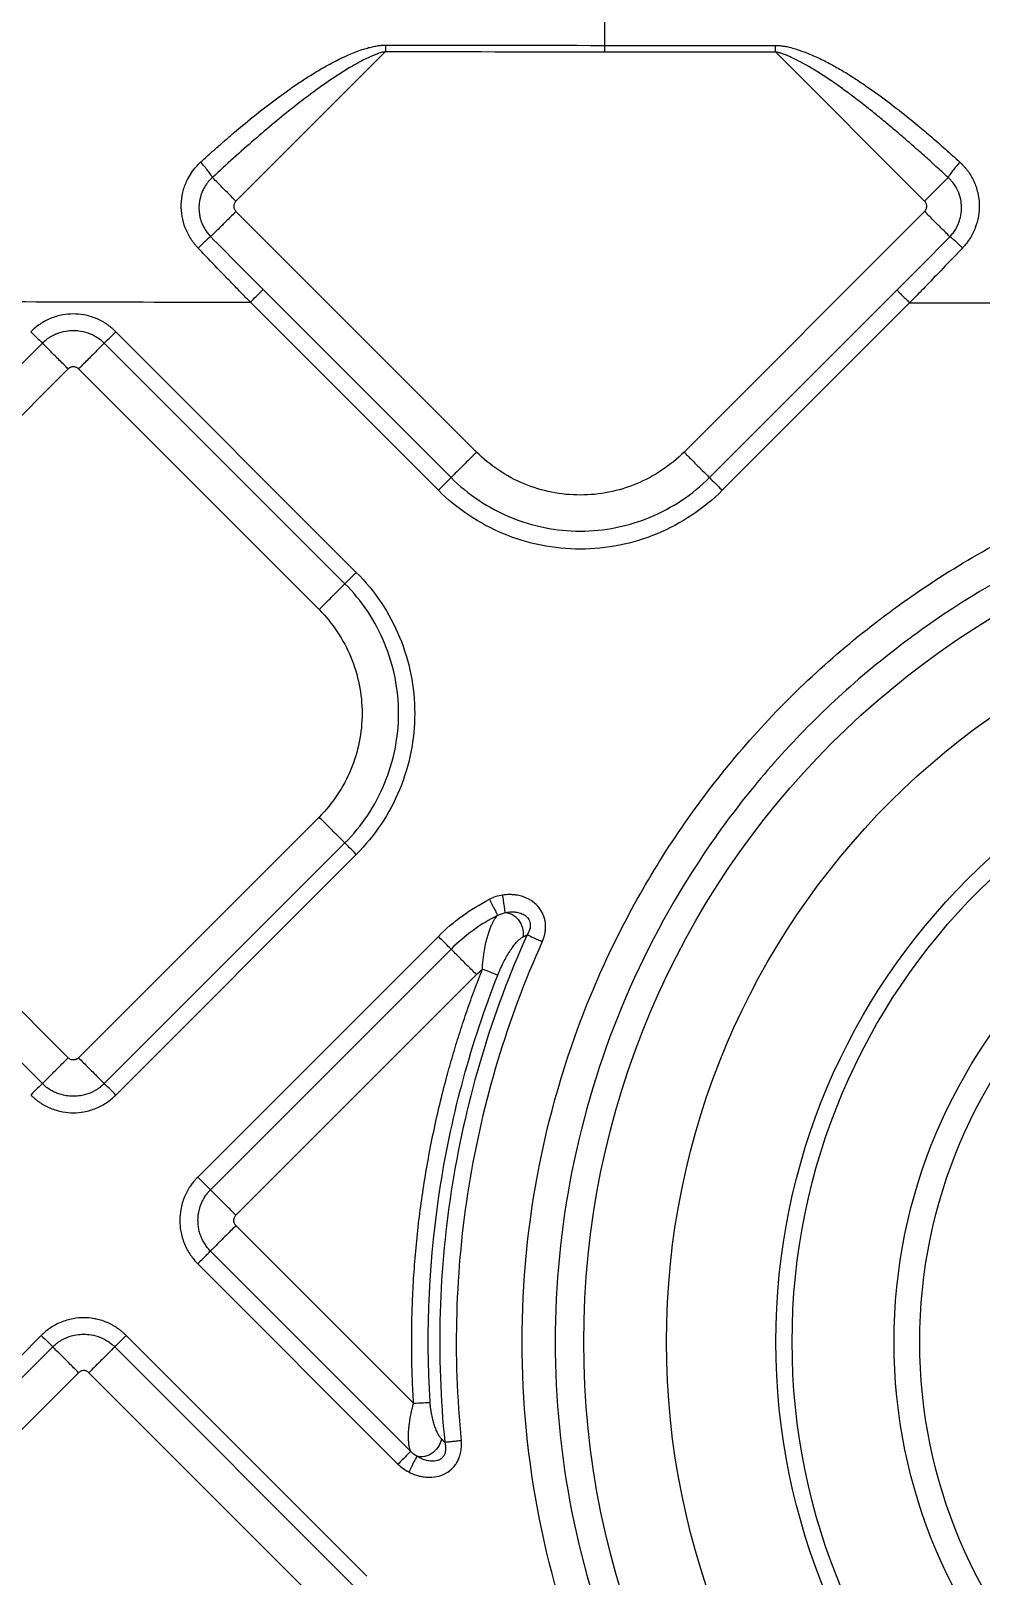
# Model space of a CAD drawing. Extents: x 525 to 609, y 649 to 778.
# Drawn here: x 568.355 to 570.957, y 700.875 to 705.105 of the extents above; entities that cross this region are included whole.
import ezdxf

# ---------------------------------------------------------------- set-up
doc = ezdxf.new("R2010")
doc.units = 0
doc.header["$MEASUREMENT"] = 0
doc.layers.add('1', color=4, linetype='Continuous')

# ---------------------------------------------------------------- blocks, each defined once
blk = doc.blocks.new('JETSETTER')
at = {"layer": '1', "color": 3, "linetype": 'Continuous', "lineweight": 25}
for p, q in [((44.1984, 35.9242), (43.789, 35.5147)), ((45.6748, 35.5147), (45.2663, 35.9233)), ((44.4478, 34.8276), (43.789, 35.4865)), ((45.6748, 35.4865), (45.016, 34.8276)), ((43.8284, 35.2379), (44.3433, 34.723)), ((43.8633, 35.2728), (44.3781, 34.7579)), ((45.0857, 34.7579), (45.5991, 35.2713)), ((45.1206, 34.723), (45.6339, 35.2364)), ((44.1186, 34.4984), (43.4599, 35.1571)), ((43.2588, 35.1259), (42.6, 34.4671)), ((44.0873, 34.4671), (43.4285, 35.1259)), ((42.6707, 34.3964), (43.3295, 35.0552)), ((43.3578, 35.0552), (44.0166, 34.3964)), ((43.3295, 33.1694), (42.6707, 33.8283)), ((44.0166, 33.8283), (43.3578, 33.1694)), ((42.6, 33.7576), (43.2588, 33.0987)), ((43.4285, 33.0987), (44.0873, 33.7576)), ((43.4599, 33.0675), (44.1186, 33.7263)), ((44.3432, 33.5017), (43.6844, 32.8428)), ((44.3781, 33.4668), (43.7193, 32.808)), ((43.789, 32.7382), (44.4478, 33.3971)), ((44.2754, 32.2236), (43.789, 32.71)), ((43.7193, 32.6402), (44.2675, 32.0919)), ((43.6844, 32.6054), (44.2327, 32.0571)), ((43.2559, 32.4092), (42.5972, 31.7504)), ((44.1471, 31.7504), (43.4884, 32.4092)), ((43.2873, 32.378), (42.6285, 31.7191)), ((44.1158, 31.7191), (43.457, 32.378)), ((42.6992, 31.6484), (43.358, 32.3073)), ((43.3863, 32.3073), (44.0451, 31.6484))]:
    blk.add_line(p, q, dxfattribs=at)
for radius in [2.3173, 2.0907, 1.7912, 1.7467, 1.4676, 1.3971]:
    blk.add_circle((47.0588, 32.3917), radius, dxfattribs=at)
for points, knots in [([(44.7992, 37.2284), (44.7992, 37.2208), (44.7992, 37.2078), (44.7992, 37.1695), (44.7992, 37.1443), (44.7991, 37.081), (44.7991, 37.0429), (44.799, 36.9539), (44.799, 36.9029), (44.7989, 36.7892), (44.7988, 36.7263), (44.7987, 36.5903), (44.7987, 36.5171), (44.7986, 36.3629), (44.7985, 36.2819), (44.7984, 36.1146), (44.7983, 36.0284), (44.7983, 35.9411)], [0, 0, 0, 0, 0.125, 0.125, 0.25, 0.25, 0.375, 0.375, 0.5, 0.5, 0.625, 0.625, 0.75, 0.75, 0.875, 0.875, 1, 1, 1, 1]), ([(43.6922, 35.6212), (43.7002, 35.6285), (43.716, 35.6429), (43.7396, 35.6639), (43.7624, 35.6839), (43.7847, 35.703), (43.8192, 35.7321), (43.8659, 35.7696), (43.9168, 35.8076), (43.9576, 35.836), (43.9896, 35.857), (44.0215, 35.8764), (44.0573, 35.8962), (44.0944, 35.9144), (44.1262, 35.927), (44.1484, 35.9338), (44.1622, 35.9374), (44.1751, 35.9399), (44.1871, 35.9415), (44.1948, 35.9417), (44.1985, 35.9418)], [0, 0, 0, 0, 0.053572, 0.105355, 0.155341, 0.203523, 0.249897, 0.378423, 0.499693, 0.564606, 0.624735, 0.68891, 0.749711, 0.827045, 0.892648, 0.917797, 0.941024, 0.962401, 0.982019, 1, 1, 1, 1]), ([(44.1984, 35.9242), (44.1965, 35.9238), (44.1926, 35.9229), (44.1866, 35.9213), (44.1798, 35.9191), (44.172, 35.9162), (44.1607, 35.9117), (44.1465, 35.9053), (44.1255, 35.8946), (44.0986, 35.8793), (44.0584, 35.854), (44.0071, 35.8183), (43.9498, 35.7747), (43.8929, 35.7285), (43.8381, 35.6818), (43.7816, 35.6319), (43.7438, 35.5971), (43.7244, 35.5793)], [0, 0, 0, 0, 0.009884, 0.020309, 0.031294, 0.045973, 0.062635, 0.092815, 0.125099, 0.182189, 0.250149, 0.3663, 0.50014, 0.616836, 0.739019, 0.866728, 1, 1, 1, 1]), ([(45.2663, 35.9409), (45.2683, 35.9409), (45.2723, 35.9408), (45.2784, 35.9404), (45.2846, 35.9397), (45.2911, 35.9388), (45.2976, 35.9375), (45.3078, 35.9353), (45.3224, 35.9312), (45.3461, 35.923), (45.3759, 35.9109), (45.4095, 35.8946), (45.4429, 35.8761), (45.4745, 35.8568), (45.5063, 35.8356), (45.5472, 35.8071), (45.5983, 35.7691), (45.6499, 35.7276), (45.6945, 35.6898), (45.7326, 35.6565), (45.7583, 35.6331), (45.7716, 35.6211)], [0, 0, 0, 0, 0.009685, 0.019647, 0.029907, 0.040483, 0.051391, 0.062648, 0.091766, 0.12566, 0.186306, 0.250166, 0.310384, 0.375206, 0.433978, 0.500276, 0.622458, 0.750072, 0.828443, 0.911762, 1, 1, 1, 1]), ([(45.7393, 35.5793), (45.7282, 35.5895), (45.7063, 35.6096), (45.6736, 35.6392), (45.6413, 35.6678), (45.6096, 35.6953), (45.5783, 35.7218), (45.5475, 35.7473), (45.5154, 35.773), (45.4829, 35.7981), (45.4486, 35.8236), (45.415, 35.8473), (45.3826, 35.8684), (45.3531, 35.8859), (45.3295, 35.8986), (45.3107, 35.9079), (45.2976, 35.9137), (45.2862, 35.9179), (45.2762, 35.9211), (45.2695, 35.9226), (45.2663, 35.9233)], [0, 0, 0, 0, 0.076643, 0.151531, 0.22467, 0.296068, 0.36573, 0.433664, 0.499879, 0.575699, 0.642778, 0.717909, 0.785592, 0.839985, 0.892543, 0.921853, 0.946425, 0.965444, 0.983281, 1, 1, 1, 1]), ([(43.6851, 35.3863), (43.6833, 35.3883), (43.6796, 35.3923), (43.6744, 35.3987), (43.6695, 35.4053), (43.6634, 35.4144), (43.6566, 35.4264), (43.6478, 35.4464), (43.6405, 35.4728), (43.6383, 35.5056), (43.6424, 35.5382), (43.6518, 35.5657), (43.6638, 35.5881), (43.6746, 35.6028), (43.6842, 35.6137), (43.6895, 35.6187), (43.6922, 35.6212)], [0, 0, 0, 0, 0.031103, 0.062263, 0.09356, 0.125072, 0.187605, 0.249921, 0.374935, 0.499651, 0.624642, 0.74946, 0.832937, 0.916333, 0.958255, 1, 1, 1, 1]), ([(43.7244, 35.5793), (43.7235, 35.5813), (43.722, 35.5838), (43.718, 35.5899), (43.7154, 35.5935), (43.7094, 35.6013), (43.706, 35.6054), (43.6991, 35.6136), (43.6955, 35.6175), (43.6922, 35.6212)], [0, 0, 0, 0, 0.25, 0.25, 0.5, 0.5, 0.75, 0.75, 1, 1, 1, 1]), ([(45.7716, 35.6211), (45.7682, 35.6175), (45.7647, 35.6135), (45.7578, 35.6054), (45.7544, 35.6012), (45.7484, 35.5935), (45.7458, 35.5899), (45.7417, 35.5837), (45.7403, 35.5812), (45.7393, 35.5793)], [0, 0, 0, 0, 0.25, 0.25, 0.5, 0.5, 0.75, 0.75, 1, 1, 1, 1]), ([(45.7716, 35.6211), (45.7736, 35.6193), (45.7775, 35.6156), (45.7831, 35.6096), (45.7884, 35.6034), (45.795, 35.5948), (45.8025, 35.5834), (45.8125, 35.5641), (45.8213, 35.5383), (45.8255, 35.5058), (45.8233, 35.4731), (45.816, 35.4466), (45.8072, 35.4265), (45.8, 35.4138), (45.7928, 35.4032), (45.7861, 35.3945), (45.7811, 35.3891), (45.7787, 35.3864)], [0, 0, 0, 0, 0.03114, 0.062314, 0.093596, 0.125064, 0.187615, 0.249902, 0.374876, 0.499615, 0.624567, 0.749416, 0.812105, 0.874475, 0.916485, 0.958263, 1, 1, 1, 1]), ([(43.7244, 35.5793), (43.723, 35.578), (43.7198, 35.575), (43.7147, 35.5696), (43.709, 35.5626), (43.7031, 35.5537), (43.6956, 35.5395), (43.6896, 35.5211), (43.6874, 35.502), (43.6878, 35.4868), (43.6896, 35.4742), (43.6927, 35.4618), (43.6973, 35.4498), (43.7033, 35.4382), (43.7107, 35.4271), (43.7167, 35.4205), (43.7198, 35.4172)], [0, 0, 0, 0, 0.031899, 0.072997, 0.123194, 0.182463, 0.25087, 0.389498, 0.500289, 0.570006, 0.640049, 0.710499, 0.781481, 0.853189, 0.925902, 1, 1, 1, 1]), ([(43.789, 35.5147), (43.783, 35.5208), (43.7766, 35.5272), (43.7638, 35.5399), (43.7575, 35.5463), (43.7457, 35.5581), (43.7402, 35.5636), (43.731, 35.5728), (43.7272, 35.5766), (43.7244, 35.5793)], [0, 0, 0, 0, 0.25, 0.25, 0.5, 0.5, 0.75, 0.75, 1, 1, 1, 1]), ([(45.7393, 35.5793), (45.7365, 35.5765), (45.7328, 35.5727), (45.7235, 35.5635), (45.7181, 35.558), (45.7063, 35.5462), (45.6999, 35.5399), (45.6872, 35.5271), (45.6808, 35.5208), (45.6748, 35.5147)], [0, 0, 0, 0, 0.25, 0.25, 0.5, 0.5, 0.75, 0.75, 1, 1, 1, 1]), ([(45.744, 35.4172), (45.7456, 35.4189), (45.7487, 35.4221), (45.7529, 35.4273), (45.7568, 35.4327), (45.7603, 35.4382), (45.7635, 35.4439), (45.7663, 35.4498), (45.7688, 35.4558), (45.7709, 35.4619), (45.7726, 35.468), (45.774, 35.4743), (45.7751, 35.4806), (45.7758, 35.4869), (45.7761, 35.4933), (45.7761, 35.5041), (45.7741, 35.5211), (45.7679, 35.5404), (45.7594, 35.556), (45.752, 35.5662), (45.7453, 35.5737), (45.7411, 35.5776), (45.7393, 35.5793)], [0, 0, 0, 0, 0.037088, 0.073812, 0.11023, 0.146389, 0.182334, 0.218101, 0.253721, 0.289222, 0.324623, 0.359943, 0.395195, 0.43039, 0.465536, 0.50064, 0.609653, 0.749925, 0.834498, 0.904369, 0.95959, 1, 1, 1, 1]), ([(43.789, 35.5147), (43.7884, 35.5141), (43.7872, 35.5128), (43.7858, 35.5106), (43.7844, 35.5079), (43.7834, 35.5045), (43.783, 35.5006), (43.7834, 35.4967), (43.7846, 35.4929), (43.7864, 35.4894), (43.7881, 35.4874), (43.789, 35.4865)], [0, 0, 0, 0, 0.083478, 0.166388, 0.250171, 0.374789, 0.500105, 0.62472, 0.750039, 0.874841, 1, 1, 1, 1]), ([(45.6748, 35.4865), (45.6754, 35.4871), (45.6766, 35.4884), (45.678, 35.4906), (45.6794, 35.4933), (45.6804, 35.4967), (45.6808, 35.5006), (45.6804, 35.5045), (45.6793, 35.5083), (45.6774, 35.5118), (45.6757, 35.5138), (45.6748, 35.5147)], [0, 0, 0, 0, 0.083478, 0.166388, 0.250171, 0.374789, 0.500105, 0.62472, 0.750039, 0.874841, 1, 1, 1, 1]), ([(43.789, 35.4865), (43.781, 35.4784), (43.7729, 35.4704), (43.7577, 35.4552), (43.7506, 35.4481), (43.7381, 35.4356), (43.7327, 35.4302), (43.7244, 35.4218), (43.7214, 35.4188), (43.7198, 35.4172)], [0, 0, 0, 0, 0.25, 0.25, 0.5, 0.5, 0.75, 0.75, 1, 1, 1, 1]), ([(45.744, 35.4172), (45.7424, 35.4189), (45.7394, 35.4219), (45.7311, 35.4302), (45.7257, 35.4356), (45.7132, 35.4481), (45.7061, 35.4552), (45.6909, 35.4704), (45.6829, 35.4784), (45.6748, 35.4865)], [0, 0, 0, 0, 0.25, 0.25, 0.5, 0.5, 0.75, 0.75, 1, 1, 1, 1]), ([(43.7198, 35.4172), (43.7188, 35.4167), (43.7173, 35.4156), (43.713, 35.4121), (43.7102, 35.4097), (43.7038, 35.4039), (43.7001, 35.4006), (43.6926, 35.3935), (43.6888, 35.3898), (43.6851, 35.3863)], [0, 0, 0, 0, 0.25, 0.25, 0.5, 0.5, 0.75, 0.75, 1, 1, 1, 1]), ([(45.7787, 35.3864), (45.775, 35.3899), (45.7712, 35.3936), (45.7637, 35.4006), (45.76, 35.404), (45.7536, 35.4097), (45.7508, 35.4121), (45.7465, 35.4156), (45.745, 35.4167), (45.744, 35.4172)], [0, 0, 0, 0, 0.25, 0.25, 0.5, 0.5, 0.75, 0.75, 1, 1, 1, 1]), ([(43.8284, 35.2379), (43.8215, 35.2449), (43.8067, 35.2602), (43.7827, 35.2849), (43.749, 35.3197), (43.7161, 35.3539), (43.6924, 35.3787), (43.6851, 35.3863)], [0, 0, 0, 0, 0.143, 0.309615, 0.500004, 0.848018, 1, 1, 1, 1]), ([(45.7787, 35.3864), (45.7713, 35.3786), (45.7473, 35.3535), (45.7099, 35.3147), (45.669, 35.2724), (45.6448, 35.2475), (45.6339, 35.2364)], [0, 0, 0, 0, 0.15394, 0.499998, 0.776797, 1, 1, 1, 1]), ([(43.8284, 35.2379), (43.8322, 35.2417), (43.8363, 35.2457), (43.8441, 35.2536), (43.8479, 35.2574), (43.8545, 35.264), (43.8573, 35.2668), (43.8613, 35.2708), (43.8626, 35.2721), (43.8633, 35.2728)], [0, 0, 0, 0, 0.25, 0.25, 0.5, 0.5, 0.75, 0.75, 1, 1, 1, 1]), ([(45.5991, 35.2713), (45.5997, 35.2706), (45.601, 35.2693), (45.605, 35.2653), (45.6078, 35.2625), (45.6144, 35.2559), (45.6182, 35.2521), (45.6261, 35.2443), (45.6301, 35.2402), (45.6339, 35.2364)], [0, 0, 0, 0, 0.25, 0.25, 0.5, 0.5, 0.75, 0.75, 1, 1, 1, 1]), ([(43.4599, 35.1571), (43.458, 35.159), (43.4543, 35.1626), (43.4483, 35.1678), (43.4421, 35.1728), (43.4356, 35.1775), (43.4287, 35.1819), (43.4216, 35.186), (43.4142, 35.1897), (43.3983, 35.1969), (43.3748, 35.2038), (43.3435, 35.2066), (43.3123, 35.2038), (43.2861, 35.196), (43.2655, 35.1861), (43.2515, 35.1775), (43.2387, 35.168), (43.2311, 35.1607), (43.2274, 35.1571)], [0, 0, 0, 0, 0.030283, 0.060815, 0.091621, 0.122727, 0.154155, 0.18593, 0.218076, 0.250613, 0.387935, 0.50022, 0.613211, 0.749546, 0.814895, 0.878303, 0.939947, 1, 1, 1, 1]), ([(43.2274, 35.1571), (43.2335, 35.151), (43.2401, 35.1445), (43.2514, 35.1333), (43.256, 35.1288), (43.2588, 35.1259)], [0, 0, 0, 0, 0.5, 0.5, 1, 1, 1, 1]), ([(43.2588, 35.1259), (43.2604, 35.1274), (43.2636, 35.1306), (43.269, 35.1351), (43.2751, 35.1396), (43.282, 35.144), (43.2896, 35.1482), (43.3031, 35.1543), (43.3213, 35.1594), (43.3436, 35.1612), (43.366, 35.1594), (43.3856, 35.1539), (43.4015, 35.1464), (43.412, 35.1399), (43.4209, 35.1331), (43.4261, 35.1282), (43.4285, 35.1259)], [0, 0, 0, 0, 0.034707, 0.072248, 0.112595, 0.155737, 0.201682, 0.250449, 0.393045, 0.50003, 0.606972, 0.74961, 0.821642, 0.887377, 0.946846, 1, 1, 1, 1]), ([(43.4285, 35.1259), (43.4313, 35.1288), (43.4359, 35.1333), (43.4472, 35.1445), (43.4538, 35.151), (43.4599, 35.1571)], [0, 0, 0, 0, 0.5, 0.5, 1, 1, 1, 1]), ([(43.3295, 35.0552), (43.3203, 35.0644), (43.3112, 35.0735), (43.2943, 35.0905), (43.2865, 35.0983), (43.2734, 35.1113), (43.2681, 35.1166), (43.2609, 35.1238), (43.259, 35.1258), (43.2588, 35.1259)], [0, 0, 0, 0, 0.25, 0.25, 0.5, 0.5, 0.75, 0.75, 1, 1, 1, 1]), ([(43.4285, 35.1259), (43.4283, 35.1258), (43.4264, 35.1238), (43.4191, 35.1166), (43.4139, 35.1113), (43.4008, 35.0983), (43.393, 35.0905), (43.3761, 35.0735), (43.3669, 35.0644), (43.3578, 35.0552)], [0, 0, 0, 0, 0.25, 0.25, 0.5, 0.5, 0.75, 0.75, 1, 1, 1, 1]), ([(43.3578, 35.0552), (43.3571, 35.0558), (43.3559, 35.057), (43.3537, 35.0585), (43.3509, 35.0598), (43.3476, 35.0608), (43.3436, 35.0612), (43.3397, 35.0608), (43.336, 35.0597), (43.3324, 35.0579), (43.3305, 35.0561), (43.3295, 35.0552)], [0, 0, 0, 0, 0.083478, 0.166388, 0.250171, 0.374789, 0.500105, 0.62472, 0.750039, 0.874841, 1, 1, 1, 1]), ([(44.5726, 32.3917), (44.5726, 32.2289), (44.5886, 32.0662), (44.6521, 31.747), (44.6995, 31.5906), (44.8241, 31.2899), (44.9012, 31.1457), (45.082, 30.8751), (45.1857, 30.7487), (45.4158, 30.5186), (45.5422, 30.4148), (45.8128, 30.234), (45.957, 30.1569), (46.2577, 30.0324), (46.4142, 29.9849), (46.7334, 29.9214), (46.8961, 29.9054), (47.2215, 29.9054), (47.3842, 29.9214), (47.7034, 29.9849), (47.8599, 30.0324), (48.1606, 30.1569), (48.3048, 30.234), (48.5754, 30.4148), (48.7018, 30.5186), (48.9319, 30.7487), (49.0356, 30.8751), (49.2164, 31.1457), (49.2935, 31.2899), (49.4181, 31.5906), (49.4655, 31.747), (49.529, 32.0662), (49.545, 32.2289), (49.545, 32.5544), (49.529, 32.7171), (49.4655, 33.0363), (49.4181, 33.1928), (49.2935, 33.4934), (49.2164, 33.6376), (49.0356, 33.9082), (48.9319, 34.0346), (48.7018, 34.2648), (48.5754, 34.3685), (48.3048, 34.5493), (48.1606, 34.6264), (47.8599, 34.7509), (47.7034, 34.7984), (47.3842, 34.8619), (47.2215, 34.8779), (46.8961, 34.8779), (46.7334, 34.8619), (46.4142, 34.7984), (46.2577, 34.7509), (45.957, 34.6264), (45.8128, 34.5493), (45.5422, 34.3685), (45.4158, 34.2648), (45.1857, 34.0346), (45.082, 33.9082), (44.9012, 33.6376), (44.8241, 33.4934), (44.6995, 33.1928), (44.6521, 33.0363), (44.5886, 32.7171), (44.5726, 32.5544), (44.5726, 32.3917)], [0, 0, 0, 0, 0.03125, 0.03125, 0.0625, 0.0625, 0.09375, 0.09375, 0.125, 0.125, 0.15625, 0.15625, 0.1875, 0.1875, 0.21875, 0.21875, 0.25, 0.25, 0.28125, 0.28125, 0.3125, 0.3125, 0.34375, 0.34375, 0.375, 0.375, 0.40625, 0.40625, 0.4375, 0.4375, 0.46875, 0.46875, 0.5, 0.5, 0.53125, 0.53125, 0.5625, 0.5625, 0.59375, 0.59375, 0.625, 0.625, 0.65625, 0.65625, 0.6875, 0.6875, 0.71875, 0.71875, 0.75, 0.75, 0.78125, 0.78125, 0.8125, 0.8125, 0.84375, 0.84375, 0.875, 0.875, 0.90625, 0.90625, 0.9375, 0.9375, 0.96875, 0.96875, 1, 1, 1, 1]), ([(44.4478, 34.8276), (44.4396, 34.8194), (44.4313, 34.8111), (44.4158, 34.7956), (44.4085, 34.7883), (44.3959, 34.7757), (44.3905, 34.7703), (44.3823, 34.7621), (44.3795, 34.7593), (44.3781, 34.7579)], [0, 0, 0, 0, 0.25, 0.25, 0.5, 0.5, 0.75, 0.75, 1, 1, 1, 1]), ([(45.016, 34.8276), (44.9788, 34.7904), (44.9342, 34.7607), (44.8371, 34.7204), (44.7845, 34.71), (44.6793, 34.71), (44.6268, 34.7204), (44.5296, 34.7607), (44.485, 34.7904), (44.4478, 34.8276)], [0, 0, 0, 0, 0.25, 0.25, 0.5, 0.5, 0.75, 0.75, 1, 1, 1, 1]), ([(45.016, 34.8276), (45.0242, 34.8194), (45.0325, 34.8111), (45.048, 34.7956), (45.0553, 34.7883), (45.0679, 34.7757), (45.0733, 34.7703), (45.0815, 34.7621), (45.0843, 34.7593), (45.0857, 34.7579)], [0, 0, 0, 0, 0.25, 0.25, 0.5, 0.5, 0.75, 0.75, 1, 1, 1, 1]), ([(49.4544, 32.3917), (49.4544, 32.2349), (49.439, 32.0781), (49.3778, 31.7705), (49.3321, 31.6198), (49.2121, 31.33), (49.1378, 31.1911), (48.9636, 30.9304), (48.8636, 30.8086), (48.6419, 30.5868), (48.5201, 30.4869), (48.2594, 30.3127), (48.1204, 30.2384), (47.8307, 30.1184), (47.6799, 30.0727), (47.3724, 30.0115), (47.2156, 29.996), (46.902, 29.996), (46.7452, 30.0115), (46.4377, 30.0727), (46.2869, 30.1184), (45.9972, 30.2384), (45.8582, 30.3127), (45.5975, 30.4869), (45.4757, 30.5868), (45.254, 30.8086), (45.154, 30.9304), (44.9798, 31.1911), (44.9055, 31.33), (44.7855, 31.6198), (44.7398, 31.7705), (44.6786, 32.0781), (44.6632, 32.2349), (44.6632, 32.5484), (44.6786, 32.7052), (44.7398, 33.0128), (44.7855, 33.1636), (44.9055, 33.4533), (44.9798, 33.5922), (45.154, 33.853), (45.254, 33.9747), (45.4757, 34.1965), (45.5975, 34.2964), (45.8582, 34.4706), (45.9972, 34.5449), (46.2869, 34.6649), (46.4377, 34.7106), (46.7452, 34.7718), (46.902, 34.7873), (47.2156, 34.7873), (47.3724, 34.7718), (47.6799, 34.7106), (47.8307, 34.6649), (48.1204, 34.5449), (48.2594, 34.4706), (48.5201, 34.2964), (48.6419, 34.1965), (48.8636, 33.9747), (48.9636, 33.853), (49.1378, 33.5922), (49.2121, 33.4533), (49.3321, 33.1636), (49.3778, 33.0128), (49.439, 32.7052), (49.4544, 32.5484), (49.4544, 32.3917)], [0, 0, 0, 0, 0.03125, 0.03125, 0.0625, 0.0625, 0.09375, 0.09375, 0.125, 0.125, 0.15625, 0.15625, 0.1875, 0.1875, 0.21875, 0.21875, 0.25, 0.25, 0.28125, 0.28125, 0.3125, 0.3125, 0.34375, 0.34375, 0.375, 0.375, 0.40625, 0.40625, 0.4375, 0.4375, 0.46875, 0.46875, 0.5, 0.5, 0.53125, 0.53125, 0.5625, 0.5625, 0.59375, 0.59375, 0.625, 0.625, 0.65625, 0.65625, 0.6875, 0.6875, 0.71875, 0.71875, 0.75, 0.75, 0.78125, 0.78125, 0.8125, 0.8125, 0.84375, 0.84375, 0.875, 0.875, 0.90625, 0.90625, 0.9375, 0.9375, 0.96875, 0.96875, 1, 1, 1, 1]), ([(44.3781, 34.7579), (44.3767, 34.7565), (44.3724, 34.7522), (44.3598, 34.7396), (44.3515, 34.7313), (44.3433, 34.723)], [0, 0, 0, 0, 0.5, 0.5, 1, 1, 1, 1]), ([(44.3781, 34.7579), (44.4244, 34.7116), (44.4799, 34.6745), (44.6009, 34.6244), (44.6664, 34.6114), (44.7974, 34.6114), (44.8629, 34.6244), (44.9839, 34.6745), (45.0394, 34.7116), (45.0857, 34.7579)], [0, 0, 0, 0, 0.25, 0.25, 0.5, 0.5, 0.75, 0.75, 1, 1, 1, 1]), ([(45.0857, 34.7579), (45.0871, 34.7565), (45.0914, 34.7522), (45.1041, 34.7396), (45.1123, 34.7313), (45.1206, 34.723)], [0, 0, 0, 0, 0.5, 0.5, 1, 1, 1, 1]), ([(45.1206, 34.723), (45.0697, 34.6722), (45.0087, 34.6314), (44.8758, 34.5764), (44.8039, 34.5621), (44.66, 34.5621), (44.588, 34.5764), (44.4551, 34.6314), (44.3941, 34.6722), (44.3433, 34.723)], [0, 0, 0, 0, 0.25, 0.25, 0.5, 0.5, 0.75, 0.75, 1, 1, 1, 1]), ([(44.0873, 34.4671), (44.0903, 34.4701), (44.0948, 34.4746), (44.1058, 34.4856), (44.1122, 34.492), (44.1186, 34.4984)], [0, 0, 0, 0, 0.5, 0.5, 1, 1, 1, 1]), ([(44.1186, 34.4984), (44.1691, 34.4479), (44.2096, 34.3873), (44.2643, 34.2552), (44.2785, 34.1838), (44.2785, 34.0409), (44.2643, 33.9694), (44.2096, 33.8374), (44.1691, 33.7768), (44.1186, 33.7263)], [0, 0, 0, 0, 0.25, 0.25, 0.5, 0.5, 0.75, 0.75, 1, 1, 1, 1]), ([(44.0166, 34.3964), (44.0258, 34.4056), (44.0349, 34.4147), (44.0519, 34.4316), (44.0596, 34.4394), (44.0727, 34.4525), (44.078, 34.4578), (44.0852, 34.465), (44.0872, 34.4669), (44.0873, 34.4671)], [0, 0, 0, 0, 0.25, 0.25, 0.5, 0.5, 0.75, 0.75, 1, 1, 1, 1]), ([(44.0873, 33.7576), (44.1338, 33.804), (44.1709, 33.8597), (44.2212, 33.981), (44.2343, 34.0467), (44.2343, 34.178), (44.2212, 34.2437), (44.1709, 34.365), (44.1338, 34.4207), (44.0873, 34.4671)], [0, 0, 0, 0, 0.25, 0.25, 0.5, 0.5, 0.75, 0.75, 1, 1, 1, 1]), ([(44.0166, 34.3964), (44.0538, 34.3592), (44.0836, 34.3147), (44.1238, 34.2175), (44.1343, 34.1649), (44.1343, 34.0597), (44.1238, 34.0072), (44.0836, 33.91), (44.0538, 33.8655), (44.0166, 33.8283)], [0, 0, 0, 0, 0.25, 0.25, 0.5, 0.5, 0.75, 0.75, 1, 1, 1, 1]), ([(44.0873, 33.7576), (44.0872, 33.7577), (44.0852, 33.7597), (44.078, 33.7669), (44.0727, 33.7722), (44.0596, 33.7852), (44.0519, 33.793), (44.0349, 33.81), (44.0258, 33.8191), (44.0166, 33.8283)], [0, 0, 0, 0, 0.25, 0.25, 0.5, 0.5, 0.75, 0.75, 1, 1, 1, 1]), ([(44.1186, 33.7263), (44.1122, 33.7327), (44.1058, 33.7391), (44.0948, 33.75), (44.0903, 33.7546), (44.0873, 33.7576)], [0, 0, 0, 0, 0.5, 0.5, 1, 1, 1, 1]), ([(44.4833, 33.6032), (44.4858, 33.5984), (44.4884, 33.5933), (44.4934, 33.5834), (44.4958, 33.5786), (44.5, 33.5703), (44.5018, 33.5668), (44.5044, 33.5617), (44.5052, 33.5601), (44.5056, 33.5593)], [0, 0, 0, 0, 0.25, 0.25, 0.5, 0.5, 0.75, 0.75, 1, 1, 1, 1]), ([(44.6278, 33.4875), (44.6287, 33.4895), (44.6303, 33.4933), (44.6322, 33.4986), (44.6336, 33.5031), (44.6345, 33.5069), (44.6351, 33.5098), (44.6363, 33.516), (44.6373, 33.5254), (44.6366, 33.5427), (44.6309, 33.5636), (44.6168, 33.5849), (44.5966, 33.6016), (44.5757, 33.611), (44.5578, 33.6148), (44.5446, 33.6161), (44.5325, 33.6163), (44.5239, 33.6153), (44.5197, 33.6148)], [0, 0, 0, 0, 0.032008, 0.059116, 0.081724, 0.100136, 0.114575, 0.125204, 0.191787, 0.250024, 0.37441, 0.499093, 0.61176, 0.749042, 0.825478, 0.874367, 0.939813, 1, 1, 1, 1]), ([(44.5265, 33.5668), (44.5263, 33.568), (44.526, 33.5701), (44.5252, 33.576), (44.5246, 33.5798), (44.5234, 33.5888), (44.5227, 33.5939), (44.5212, 33.6044), (44.5204, 33.6097), (44.5197, 33.6148)], [0, 0, 0, 0, 0.25, 0.25, 0.5, 0.5, 0.75, 0.75, 1, 1, 1, 1]), ([(44.4637, 33.4121), (44.4639, 33.415), (44.4642, 33.4206), (44.4649, 33.4288), (44.4656, 33.4367), (44.4665, 33.4441), (44.4674, 33.451), (44.4692, 33.4632), (44.4723, 33.4798), (44.4768, 33.4979), (44.4811, 33.5121), (44.485, 33.5232), (44.4891, 33.533), (44.4932, 33.5416), (44.4974, 33.5488), (44.5015, 33.5548), (44.5043, 33.5578), (44.5056, 33.5593)], [0, 0, 0, 0, 0.046774, 0.091581, 0.134368, 0.175085, 0.213683, 0.250119, 0.37949, 0.500385, 0.579326, 0.655822, 0.729789, 0.801181, 0.869986, 0.936234, 1, 1, 1, 1]), ([(44.5265, 33.5668), (44.5283, 33.5671), (44.5318, 33.5679), (44.537, 33.5685), (44.5418, 33.5689), (44.5464, 33.569), (44.5508, 33.5688), (44.5556, 33.5684), (44.5616, 33.5674), (44.5708, 33.5648), (44.5799, 33.5603), (44.5872, 33.5537), (44.5915, 33.5477), (44.5943, 33.5408), (44.5954, 33.5328), (44.5943, 33.5204), (44.5897, 33.5119), (44.5865, 33.5061)], [0, 0, 0, 0, 0.048763, 0.094629, 0.137728, 0.178179, 0.2161, 0.251606, 0.305431, 0.376413, 0.500065, 0.564531, 0.62403, 0.685453, 0.749176, 0.827841, 1, 1, 1, 1]), ([(44.5265, 33.5668), (44.5329, 33.5666), (44.5402, 33.5647), (44.5541, 33.5564), (44.5607, 33.5501), (44.5703, 33.5355), (44.5734, 33.5273), (44.576, 33.5125), (44.5758, 33.5058), (44.5746, 33.5003)], [0, 0, 0, 0, 0.25, 0.25, 0.5, 0.5, 0.75, 0.75, 1, 1, 1, 1]), ([(44.5865, 33.5061), (44.489, 33.2897), (44.42, 33.0605), (44.344, 32.5919), (44.3369, 32.3526), (44.361, 32.1165)], [0, 0, 0, 0, 0.5, 0.5, 1, 1, 1, 1]), ([(44.5865, 33.5061), (44.5883, 33.5053), (44.5906, 33.5043), (44.5962, 33.5017), (44.5996, 33.5002), (44.6071, 33.4968), (44.6112, 33.495), (44.6195, 33.4912), (44.6238, 33.4893), (44.6278, 33.4875)], [0, 0, 0, 0, 0.25, 0.25, 0.5, 0.5, 0.75, 0.75, 1, 1, 1, 1]), ([(44.3781, 33.4668), (44.3767, 33.4682), (44.3724, 33.4725), (44.3597, 33.4851), (44.3515, 33.4934), (44.3432, 33.5017)], [0, 0, 0, 0, 0.5, 0.5, 1, 1, 1, 1]), ([(44.4478, 33.3971), (44.4395, 33.4053), (44.4313, 33.4136), (44.4157, 33.4291), (44.4085, 33.4364), (44.3959, 33.449), (44.3905, 33.4544), (44.3823, 33.4626), (44.3795, 33.4654), (44.3781, 33.4668)], [0, 0, 0, 0, 0.25, 0.25, 0.5, 0.5, 0.75, 0.75, 1, 1, 1, 1]), ([(44.6278, 33.4875), (44.5319, 33.2747), (44.4641, 33.0493), (44.3893, 32.5886), (44.3824, 32.3533), (44.406, 32.1211)], [0, 0, 0, 0, 0.5, 0.5, 1, 1, 1, 1]), ([(44.5059, 33.3955), (44.5069, 33.3981), (44.5089, 33.403), (44.5119, 33.4101), (44.5148, 33.4165), (44.5175, 33.4222), (44.5217, 33.431), (44.5279, 33.4428), (44.5364, 33.4572), (44.5455, 33.4709), (44.5532, 33.481), (44.5598, 33.4884), (44.5645, 33.493), (44.5689, 33.4966), (44.5721, 33.4989), (44.5739, 33.4998), (44.5746, 33.5003)], [0, 0, 0, 0, 0.058504, 0.113513, 0.164042, 0.209387, 0.249063, 0.37323, 0.497816, 0.619073, 0.748538, 0.803954, 0.874097, 0.928669, 0.970707, 1, 1, 1, 1]), ([(44.2754, 32.2236), (44.2747, 32.2348), (44.2734, 32.2572), (44.272, 32.2909), (44.271, 32.3246), (44.2704, 32.3582), (44.2702, 32.3919), (44.2704, 32.4256), (44.271, 32.4593), (44.2721, 32.493), (44.2751, 32.5659), (44.2836, 32.678), (44.3033, 32.8283), (44.3311, 32.9774), (44.3598, 33.0954), (44.3847, 33.1829), (44.4025, 33.2408), (44.4216, 33.2984), (44.4419, 33.3555), (44.4564, 33.3933), (44.4637, 33.4121)], [0, 0, 0, 0, 0.027797, 0.05558, 0.083353, 0.111121, 0.138887, 0.166655, 0.19443, 0.222215, 0.250015, 0.375, 0.500002, 0.624987, 0.749988, 0.800011, 0.850001, 0.899979, 0.949971, 1, 1, 1, 1]), ([(44.3206, 32.2263), (44.3086, 32.4248), (44.3183, 32.6246), (44.3805, 33.0175), (44.4331, 33.2105), (44.5059, 33.3955)], [0, 0, 0, 0, 0.5, 0.5, 1, 1, 1, 1]), ([(44.5059, 33.3955), (44.5022, 33.397), (44.4961, 33.3994), (44.4813, 33.4052), (44.4725, 33.4087), (44.4637, 33.4121)], [0, 0, 0, 0, 0.5, 0.5, 1, 1, 1, 1]), ([(43.2588, 33.0987), (43.259, 33.0989), (43.2609, 33.1009), (43.2681, 33.1081), (43.2734, 33.1133), (43.2865, 33.1264), (43.2943, 33.1342), (43.3112, 33.1511), (43.3203, 33.1603), (43.3295, 33.1694)], [0, 0, 0, 0, 0.25, 0.25, 0.5, 0.5, 0.75, 0.75, 1, 1, 1, 1]), ([(43.3578, 33.1694), (43.3571, 33.1688), (43.3558, 33.1676), (43.3536, 33.1662), (43.3512, 33.165), (43.3488, 33.1642), (43.3462, 33.1637), (43.3436, 33.1635), (43.3402, 33.1637), (43.3362, 33.1648), (43.3323, 33.1669), (43.3304, 33.1686), (43.3295, 33.1694)], [0, 0, 0, 0, 0.0857246, 0.1698516, 0.2529838, 0.3355563, 0.4178713, 0.500139, 0.5821734, 0.749994, 0.8867231, 1, 1, 1, 1]), ([(43.3578, 33.1694), (43.3669, 33.1603), (43.3761, 33.1511), (43.393, 33.1342), (43.4008, 33.1264), (43.4139, 33.1133), (43.4191, 33.1081), (43.4264, 33.1009), (43.4283, 33.0989), (43.4285, 33.0987)], [0, 0, 0, 0, 0.25, 0.25, 0.5, 0.5, 0.75, 0.75, 1, 1, 1, 1]), ([(43.2588, 33.0987), (43.256, 33.0959), (43.2514, 33.0914), (43.2401, 33.0802), (43.2335, 33.0736), (43.2274, 33.0675)], [0, 0, 0, 0, 0.5, 0.5, 1, 1, 1, 1]), ([(43.4285, 33.0987), (43.4269, 33.0972), (43.4237, 33.0941), (43.4182, 33.0895), (43.4122, 33.085), (43.4053, 33.0806), (43.3977, 33.0765), (43.3842, 33.0704), (43.366, 33.0653), (43.3436, 33.0634), (43.3213, 33.0653), (43.3017, 33.0708), (43.2858, 33.0783), (43.2753, 33.0848), (43.2663, 33.0916), (43.2612, 33.0964), (43.2588, 33.0987)], [0, 0, 0, 0, 0.034707, 0.072248, 0.112595, 0.155737, 0.201682, 0.250449, 0.393045, 0.50003, 0.606972, 0.74961, 0.821642, 0.887377, 0.946846, 1, 1, 1, 1]), ([(43.4599, 33.0675), (43.4538, 33.0736), (43.4472, 33.0802), (43.4359, 33.0914), (43.4313, 33.0959), (43.4285, 33.0987)], [0, 0, 0, 0, 0.5, 0.5, 1, 1, 1, 1]), ([(43.2274, 33.0675), (43.2293, 33.0657), (43.233, 33.062), (43.2389, 33.0568), (43.2452, 33.0519), (43.2517, 33.0472), (43.2585, 33.0428), (43.2657, 33.0387), (43.2731, 33.0349), (43.289, 33.0278), (43.3125, 33.0209), (43.3437, 33.0181), (43.3749, 33.0209), (43.4012, 33.0287), (43.4218, 33.0385), (43.4358, 33.0471), (43.4486, 33.0567), (43.4561, 33.064), (43.4599, 33.0675)], [0, 0, 0, 0, 0.030283, 0.060815, 0.091621, 0.122727, 0.154155, 0.18593, 0.218076, 0.250613, 0.387935, 0.50022, 0.613211, 0.749546, 0.814895, 0.878303, 0.939947, 1, 1, 1, 1]), ([(43.6844, 32.8428), (43.6826, 32.8409), (43.679, 32.8373), (43.6743, 32.8318), (43.6702, 32.8267), (43.6666, 32.8219), (43.6614, 32.8143), (43.6548, 32.8034), (43.645, 32.7826), (43.6372, 32.7561), (43.6344, 32.7244), (43.6371, 32.6925), (43.645, 32.6654), (43.6553, 32.6438), (43.6643, 32.6293), (43.6739, 32.6165), (43.681, 32.609), (43.6844, 32.6054)], [0, 0, 0, 0, 0.030119, 0.057614, 0.082564, 0.105032, 0.125063, 0.187726, 0.249903, 0.386343, 0.49957, 0.610265, 0.749265, 0.818064, 0.882717, 0.94334, 1, 1, 1, 1]), ([(43.7193, 32.808), (43.7186, 32.8086), (43.7173, 32.8099), (43.7133, 32.8139), (43.7105, 32.8167), (43.7039, 32.8233), (43.7001, 32.8271), (43.6922, 32.835), (43.6882, 32.839), (43.6844, 32.8428)], [0, 0, 0, 0, 0.25, 0.25, 0.5, 0.5, 0.75, 0.75, 1, 1, 1, 1]), ([(43.7193, 32.6402), (43.7177, 32.6419), (43.7145, 32.6452), (43.7101, 32.6504), (43.7061, 32.6559), (43.7024, 32.6615), (43.6991, 32.6673), (43.6961, 32.6732), (43.6935, 32.6793), (43.6912, 32.6855), (43.6893, 32.6918), (43.6877, 32.6982), (43.6865, 32.7046), (43.6856, 32.7111), (43.6851, 32.7176), (43.6849, 32.7268), (43.6859, 32.7444), (43.691, 32.7642), (43.6994, 32.7819), (43.7061, 32.7926), (43.7127, 32.8011), (43.7172, 32.8058), (43.7193, 32.808)], [0, 0, 0, 0, 0.037061, 0.073752, 0.110133, 0.146255, 0.182165, 0.217903, 0.253501, 0.28899, 0.324395, 0.359734, 0.395027, 0.430286, 0.465526, 0.500756, 0.578063, 0.749905, 0.82681, 0.894199, 0.951996, 1, 1, 1, 1]), ([(43.789, 32.7382), (43.7816, 32.7456), (43.7737, 32.7535), (43.7581, 32.7691), (43.7505, 32.7767), (43.7372, 32.79), (43.7316, 32.7956), (43.7233, 32.804), (43.7206, 32.8067), (43.7193, 32.808)], [0, 0, 0, 0, 0.25, 0.25, 0.5, 0.5, 0.75, 0.75, 1, 1, 1, 1]), ([(43.789, 32.71), (43.7807, 32.7017), (43.7724, 32.6934), (43.7569, 32.6779), (43.7497, 32.6706), (43.737, 32.658), (43.7317, 32.6526), (43.7235, 32.6444), (43.7206, 32.6416), (43.7193, 32.6402)], [0, 0, 0, 0, 0.25, 0.25, 0.5, 0.5, 0.75, 0.75, 1, 1, 1, 1]), ([(43.789, 32.71), (43.7884, 32.7106), (43.7872, 32.7119), (43.7857, 32.7141), (43.7846, 32.7165), (43.7838, 32.719), (43.7833, 32.7215), (43.7831, 32.7241), (43.7833, 32.7276), (43.7844, 32.7315), (43.7864, 32.7354), (43.7882, 32.7374), (43.789, 32.7382)], [0, 0, 0, 0, 0.085725, 0.169852, 0.252984, 0.335556, 0.417871, 0.500139, 0.582173, 0.749994, 0.886723, 1, 1, 1, 1]), ([(43.6844, 32.6054), (43.6882, 32.6092), (43.6922, 32.6132), (43.7001, 32.6211), (43.7039, 32.6249), (43.7105, 32.6315), (43.7133, 32.6342), (43.7173, 32.6383), (43.7186, 32.6396), (43.7193, 32.6402)], [0, 0, 0, 0, 0.25, 0.25, 0.5, 0.5, 0.75, 0.75, 1, 1, 1, 1]), ([(43.4884, 32.4092), (43.4865, 32.411), (43.4828, 32.4147), (43.4769, 32.4199), (43.4706, 32.4248), (43.4641, 32.4295), (43.4572, 32.4339), (43.4501, 32.438), (43.4427, 32.4418), (43.4268, 32.4489), (43.4033, 32.4558), (43.372, 32.4586), (43.3409, 32.4558), (43.3146, 32.448), (43.294, 32.4382), (43.28, 32.4296), (43.2672, 32.42), (43.2596, 32.4127), (43.2559, 32.4092)], [0, 0, 0, 0, 0.030283, 0.060815, 0.091621, 0.122727, 0.154155, 0.18593, 0.218076, 0.250613, 0.387935, 0.50022, 0.613211, 0.749546, 0.814895, 0.878303, 0.939947, 1, 1, 1, 1]), ([(43.2559, 32.4092), (43.262, 32.4031), (43.2686, 32.3965), (43.2799, 32.3853), (43.2845, 32.3808), (43.2873, 32.378)], [0, 0, 0, 0, 0.5, 0.5, 1, 1, 1, 1]), ([(43.2873, 32.378), (43.2889, 32.3795), (43.2921, 32.3826), (43.2975, 32.3872), (43.3036, 32.3917), (43.3105, 32.3961), (43.3181, 32.4002), (43.3316, 32.4063), (43.3498, 32.4114), (43.3721, 32.4133), (43.3945, 32.4114), (43.4141, 32.4059), (43.43, 32.3984), (43.4405, 32.3919), (43.4495, 32.3851), (43.4546, 32.3803), (43.457, 32.378)], [0, 0, 0, 0, 0.034707, 0.072248, 0.112595, 0.155737, 0.201682, 0.250449, 0.393045, 0.50003, 0.606972, 0.74961, 0.821643, 0.887377, 0.946846, 1, 1, 1, 1]), ([(43.457, 32.378), (43.4598, 32.3808), (43.4644, 32.3853), (43.4757, 32.3965), (43.4823, 32.4031), (43.4884, 32.4092)], [0, 0, 0, 0, 0.5, 0.5, 1, 1, 1, 1]), ([(43.358, 32.3073), (43.3489, 32.3164), (43.3397, 32.3256), (43.3228, 32.3425), (43.315, 32.3503), (43.3019, 32.3634), (43.2967, 32.3686), (43.2894, 32.3758), (43.2875, 32.3778), (43.2873, 32.378)], [0, 0, 0, 0, 0.25, 0.25, 0.5, 0.5, 0.75, 0.75, 1, 1, 1, 1]), ([(43.457, 32.378), (43.4568, 32.3778), (43.4549, 32.3758), (43.4476, 32.3686), (43.4424, 32.3634), (43.4293, 32.3503), (43.4215, 32.3425), (43.4046, 32.3256), (43.3954, 32.3164), (43.3863, 32.3073)], [0, 0, 0, 0, 0.25, 0.25, 0.5, 0.5, 0.75, 0.75, 1, 1, 1, 1]), ([(43.3863, 32.3073), (43.3856, 32.3079), (43.3844, 32.309), (43.3822, 32.3105), (43.3794, 32.3118), (43.3761, 32.3129), (43.3722, 32.3132), (43.3682, 32.3129), (43.3645, 32.3117), (43.3609, 32.3099), (43.359, 32.3081), (43.358, 32.3073)], [0, 0, 0, 0, 0.083478, 0.166388, 0.250171, 0.374789, 0.500105, 0.62472, 0.750039, 0.874841, 1, 1, 1, 1]), ([(44.2675, 32.0919), (44.2672, 32.0928), (44.2664, 32.0946), (44.2653, 32.0977), (44.2644, 32.1012), (44.2635, 32.1052), (44.2628, 32.1097), (44.262, 32.1169), (44.2613, 32.1287), (44.2616, 32.1427), (44.2626, 32.1552), (44.2635, 32.1645), (44.2648, 32.1739), (44.2666, 32.1851), (44.269, 32.1977), (44.272, 32.2111), (44.2743, 32.2196), (44.2754, 32.2236)], [0, 0, 0, 0, 0.0375, 0.076596, 0.117309, 0.159653, 0.203646, 0.249299, 0.360195, 0.499272, 0.561629, 0.624051, 0.686651, 0.748994, 0.840867, 0.92452, 1, 1, 1, 1]), ([(44.2754, 32.2236), (44.2848, 32.2242), (44.2942, 32.2247), (44.3101, 32.2257), (44.3166, 32.2261), (44.3206, 32.2263)], [0, 0, 0, 0, 0.5, 0.5, 1, 1, 1, 1]), ([(44.3515, 32.1263), (44.3509, 32.1269), (44.3497, 32.1282), (44.3476, 32.1309), (44.345, 32.1349), (44.3424, 32.1395), (44.3389, 32.1467), (44.3351, 32.156), (44.3311, 32.1679), (44.3274, 32.1813), (44.3245, 32.1946), (44.3224, 32.2078), (44.3212, 32.2177), (44.3208, 32.2237), (44.3206, 32.2263)], [0, 0, 0, 0, 0.0334, 0.075095, 0.125201, 0.20239, 0.250228, 0.375736, 0.500021, 0.596474, 0.749612, 0.851145, 0.934376, 1, 1, 1, 1]), ([(44.2621, 32.0355), (44.264, 32.0345), (44.2679, 32.0326), (44.2738, 32.0301), (44.2801, 32.0277), (44.2879, 32.0253), (44.2987, 32.0227), (44.3161, 32.0204), (44.339, 32.0217), (44.3641, 32.0306), (44.3816, 32.0443), (44.3924, 32.0581), (44.3984, 32.069), (44.403, 32.0813), (44.4055, 32.0928), (44.4069, 32.1065), (44.4064, 32.1153), (44.406, 32.1211)], [0, 0, 0, 0, 0.03012, 0.061111, 0.092963, 0.12567, 0.177626, 0.251019, 0.376089, 0.501015, 0.625602, 0.687542, 0.750256, 0.802679, 0.874955, 0.916969, 1, 1, 1, 1]), ([(44.3515, 32.1263), (44.3508, 32.1207), (44.3489, 32.1142), (44.3416, 32.101), (44.336, 32.0942), (44.3221, 32.0834), (44.3138, 32.0795), (44.2979, 32.0762), (44.2903, 32.0767), (44.2843, 32.0787)], [0, 0, 0, 0, 0.25, 0.25, 0.5, 0.5, 0.75, 0.75, 1, 1, 1, 1]), ([(44.361, 32.1165), (44.3614, 32.1146), (44.3622, 32.111), (44.3629, 32.1059), (44.3632, 32.1015), (44.3631, 32.0976), (44.3628, 32.0943), (44.3624, 32.0915), (44.3618, 32.0891), (44.3607, 32.0852), (44.3583, 32.0799), (44.3537, 32.074), (44.3476, 32.0694), (44.3382, 32.0654), (44.3277, 32.0644), (44.3179, 32.0654), (44.3087, 32.0674), (44.2973, 32.0712), (44.2888, 32.0761), (44.2843, 32.0787)], [0, 0, 0, 0, 0.050223, 0.093468, 0.130722, 0.162817, 0.190442, 0.214159, 0.234414, 0.251553, 0.315689, 0.376208, 0.432857, 0.50003, 0.623815, 0.692723, 0.748669, 0.865313, 1, 1, 1, 1]), ([(44.406, 32.1211), (44.4016, 32.1207), (44.3969, 32.1202), (44.3878, 32.1192), (44.3834, 32.1188), (44.3752, 32.118), (44.3715, 32.1176), (44.3654, 32.117), (44.3628, 32.1167), (44.361, 32.1165)], [0, 0, 0, 0, 0.25, 0.25, 0.5, 0.5, 0.75, 0.75, 1, 1, 1, 1]), ([(44.2675, 32.0919), (44.2669, 32.0913), (44.2656, 32.09), (44.2616, 32.086), (44.2588, 32.0832), (44.2522, 32.0766), (44.2484, 32.0728), (44.2405, 32.0649), (44.2365, 32.0609), (44.2327, 32.0571)], [0, 0, 0, 0, 0.25, 0.25, 0.5, 0.5, 0.75, 0.75, 1, 1, 1, 1]), ([(44.2843, 32.0787), (44.2837, 32.0776), (44.2827, 32.0757), (44.28, 32.0704), (44.2782, 32.0669), (44.2741, 32.0589), (44.2718, 32.0543), (44.2669, 32.0449), (44.2645, 32.04), (44.2621, 32.0355)], [0, 0, 0, 0, 0.25, 0.25, 0.5, 0.5, 0.75, 0.75, 1, 1, 1, 1])]:
    blk.add_open_spline(points, degree=3, knots=knots, dxfattribs=at)
for points in [[(44.1985, 35.9418), (44.1985, 35.9362), (44.1984, 35.9301), (44.1984, 35.9242)], [(44.1984, 35.9242), (44.3984, 35.9239), (44.5983, 35.9236), (44.7983, 35.9235)], [(44.1985, 35.9418), (44.3984, 35.9415), (44.5983, 35.9412), (44.7983, 35.9411)], [(44.7983, 35.9411), (44.9543, 35.941), (45.1103, 35.9409), (45.2663, 35.9409)], [(44.7983, 35.9411), (44.7983, 35.9355), (44.7983, 35.9294), (44.7983, 35.9235)], [(44.7983, 35.9235), (44.9543, 35.9234), (45.1103, 35.9233), (45.2663, 35.9233)], [(45.2663, 35.9233), (45.2663, 35.9292), (45.2663, 35.9353), (45.2663, 35.9409)], [(43.8633, 35.2728), (43.8153, 35.3208), (43.7674, 35.3689), (43.7198, 35.4172)], [(45.744, 35.4172), (45.6959, 35.3684), (45.6476, 35.3198), (45.5991, 35.2713)], [(42.8899, 35.2404), (43.2027, 35.2394), (43.5156, 35.2385), (43.8284, 35.2379)], [(45.6339, 35.2364), (45.9387, 35.2365), (46.2435, 35.2369), (46.5483, 35.2375)], [(44.3432, 33.5017), (44.3842, 33.5426), (44.4317, 33.577), (44.4833, 33.6032)], [(44.5197, 33.6148), (44.5069, 33.613), (44.4948, 33.609), (44.4833, 33.6032)], [(44.5056, 33.5593), (44.4586, 33.5354), (44.4154, 33.5041), (44.3781, 33.4668)], [(44.5056, 33.5593), (44.5125, 33.563), (44.5194, 33.5655), (44.5265, 33.5668)], [(44.5746, 33.5003), (44.5786, 33.5023), (44.5826, 33.5042), (44.5865, 33.5061)], [(44.4478, 33.3971), (44.453, 33.4022), (44.4583, 33.4073), (44.4637, 33.4121)], [(44.361, 32.1165), (44.3578, 32.1198), (44.3546, 32.123), (44.3515, 32.1263)], [(44.2843, 32.0787), (44.2782, 32.0821), (44.2727, 32.0865), (44.2675, 32.0919)], [(44.2327, 32.0571), (44.2414, 32.0484), (44.2511, 32.0411), (44.2621, 32.0355)]]:
    blk.add_open_spline(points, degree=3, dxfattribs=at)

msp = doc.modelspace()

# ---------------------------------------------------------------- block references
at = {"layer": '1'}
msp.add_blockref('JETSETTER', (525.1273, 669.1243), dxfattribs=at)

doc.saveas('drawing.dxf')
